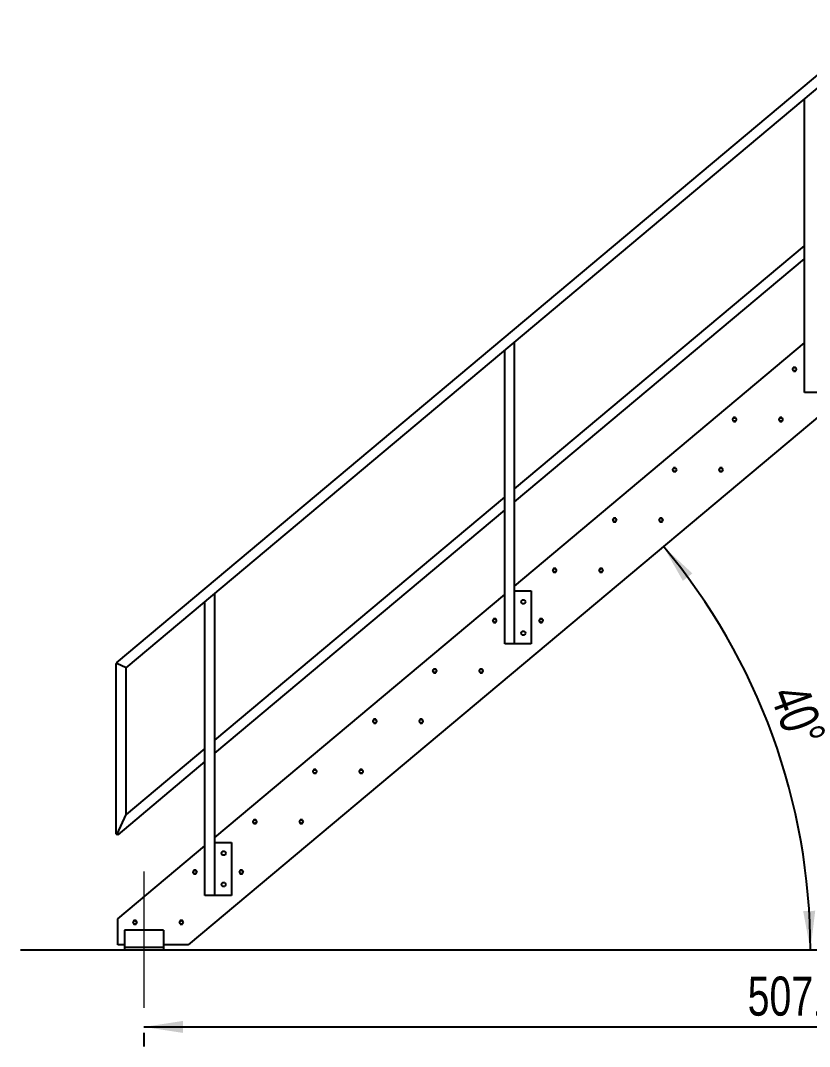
# Model space of a CAD drawing. Header units: millimetres. Extents: x 1293 to 41893, y 1011 to 26911.
# Drawn here: x 20824 to 22840, y 4462 to 7085 of the extents above; entities that cross this region are included whole.
import ezdxf

# ---------------------------------------------------------------- set-up
doc = ezdxf.new("R2010")
doc.units = ezdxf.units.MM
doc.header["$LTSCALE"] = 50
doc.linetypes.add('CENTERX2', pattern=[20.32, 12.7, -2.54, 2.54, -2.54])
doc.layers.add('CAPA_1', color=7, linetype='Continuous')
doc.styles.add('SLDTEXTSTYLE0', font='TXT', dxfattribs={"width": 0.75})
doc.dimstyles.new('SLDDIMSTYLE0', dxfattribs={"dimtxt": 100, "dimasz": 100, "dimexe": 0, "dimexo": 0.0625, "dimgap": 25, "dimtad": 2, "dimdec": 0, "dimlfac": 1.5, "dimrnd": 1e-09, "dimzin": 12, "dimdsep": 46, "dimtxsty": 'SLDTEXTSTYLE0', "dimsah": 1, "dimcen": 0.09, "dimadec": 0, "dimazin": 3, "dimtfac": 1, "dimtdec": 0, "dimtofl": 0, "dimtmove": 0, "dimatfit": 3, "dimfxl": 1, "dimfrac": 2, "dimtolj": 1, "dimtzin": 12, "dimarcsym": 0})
doc.dimstyles.new('SLDDIMSTYLE1', dxfattribs={"dimtxt": 100, "dimasz": 100, "dimexe": 0, "dimexo": 0.0625, "dimgap": 25, "dimtad": 2, "dimdec": 4, "dimlfac": 75, "dimzin": 12, "dimdsep": 46, "dimtxsty": 'SLDTEXTSTYLE0', "dimsah": 1, "dimcen": 0.09, "dimadec": 0, "dimazin": 3, "dimtfac": 1, "dimtdec": 0, "dimtofl": 0, "dimtmove": 0, "dimatfit": 3, "dimfxl": 1, "dimfrac": 2, "dimtolj": 1, "dimtzin": 12, "dimarcsym": 0})

# ---------------------------------------------------------------- blocks, each defined once
blk = doc.blocks.new('_D_25')
at = {"layer": 'CAPA_1', "transparency": 16777216}
blk.add_arc((21236.5, 4708.5), 1605.7, 0, 40, dxfattribs=at)
for points in [[(22466.5, 5740.6), (22516.3, 5652.5), (22540.5, 5671.6)], [(22842.2, 4708.5), (22854.5, 4808.9), (22823.7, 4808)]]:
    blk.add_solid(points, dxfattribs=at)
at = {"layer": 'CAPA_1', "transparency": 16777216, "insert": (22832.1, 5396.3), "char_height": 100, "attachment_point": 1, "rotation": 290, "style": 'SLDTEXTSTYLE0'}
blk.add_mtext('40°', dxfattribs=at)
blk = doc.blocks.new('_D_30')
at = {"layer": 'CAPA_1', "transparency": 16777216}
for p, q in [((24520.2, 4720.3), (24520.2, 4461.9)), ((21139.2, 4511.9), (24520.2, 4511.9)), ((21139.2, 4497.1), (21139.2, 4461.9))]:
    blk.add_line(p, q, dxfattribs=at)
for points in [[(21139.2, 4511.9), (21239.2, 4496.6), (21239.2, 4527.3)], [(24520.2, 4511.9), (24420.2, 4527.3), (24420.2, 4496.6)]]:
    blk.add_solid(points, dxfattribs=at)
at = {"layer": 'CAPA_1', "transparency": 16777216, "insert": (22681.9, 4640.8), "char_height": 100, "attachment_point": 1, "style": 'SLDTEXTSTYLE0'}
blk.add_mtext('5071', dxfattribs=at)

msp = doc.modelspace()

# ---------------------------------------------------------------- linework, layer by layer
at = {"color": 7, "linetype": 'Continuous', "lineweight": 25}
for p, q in [((21068.9764103, 5442.8629974), (23026.3202987, 7085.2695323)), ((21093.7289216, 5430.4754753), (23036.089148, 7060.3092249)), ((22827.0844745, 6133.9020517), (22827.0844745, 6884.9334804)), ((22086.4400314, 5887.6757564), (22827.0844745, 6509.1502354)), ((22086.4400314, 5854.5184112), (22827.0844745, 6475.9928903)), ((22086.4400314, 5491.114442), (22086.4400314, 6263.4590014)), ((22086.4400314, 5639.2628348), (22827.0844745, 6260.7373139)), ((23049.5333959, 6229.8262403), (21252.3587895, 4721.8176909)), ((22061.0400314, 5491.114442), (22061.0400314, 6242.1458708)), ((22894.8178078, 6133.9020517), (22827.0844745, 6133.9020517)), ((21320.3955882, 5244.8881467), (22061.0400314, 5866.3626257)), ((21320.3955882, 5211.7308015), (22061.0400314, 5833.2052806)), ((21320.3955882, 4848.3268323), (21320.3955882, 5620.6713917)), ((21320.3955882, 4996.4752251), (22061.0400314, 5617.9497042)), ((22086.4400314, 5626.5811086), (22128.7733647, 5626.5811086)), ((22128.7733647, 5626.5811086), (22128.7733647, 5491.114442)), ((21294.9955882, 4848.3268323), (21294.9955882, 5599.3582611)), ((22128.7733647, 5491.114442), (22061.0400314, 5491.114442)), ((21068.3289216, 5005.055396), (21068.3289216, 5441.4744533)), ((21070.1415371, 5441.4744533), (21068.3289216, 5441.4744533)), ((21068.9764103, 5442.8629974), (21070.1415371, 5441.4744533)), ((21093.7289216, 5430.4754753), (21070.1415371, 5441.4744533)), ((21093.7289216, 5054.6922303), (21093.7289216, 5430.4754753)), ((21294.9955882, 5223.575016), (21093.7289216, 5054.6922303)), ((21294.9955882, 5190.4176709), (21072.0317058, 5003.3287594)), ((21070.5828856, 5005.055396), (21093.7289216, 5054.6922303)), ((21068.3289216, 5005.055396), (21070.5828856, 5005.055396)), ((21070.5828856, 5005.055396), (21072.0317058, 5003.3287594)), ((21072.5217246, 4788.4843575), (21294.9955882, 4975.1620945)), ((21320.3955882, 4983.793499), (21362.7289216, 4983.793499)), ((21362.7289216, 4983.793499), (21362.7289216, 4848.3268323)), ((21362.7289216, 4848.3268323), (21294.9955882, 4848.3268323)), ((21072.5217246, 4721.8176909), (21072.5217246, 4788.4843575)), ((21089.1883912, 4759.2843575), (21089.1883912, 4708.4843575)), ((21189.1883912, 4759.2843575), (21089.1883912, 4759.2843575)), ((21189.1883912, 4759.2843575), (21189.1883912, 4708.4843575)), ((21089.1883912, 4721.8176909), (21072.5217246, 4721.8176909)), ((21189.1883912, 4714.8343575), (21089.1883912, 4714.8343575)), ((21189.1883912, 4708.4843575), (21089.1883912, 4708.4843575)), ((21252.3587895, 4721.8176909), (21189.1883912, 4721.8176909))]:
    msp.add_line(p, q, dxfattribs=at)
for centre, radius in [((22801.4844745, 6193.635385), 4.517128), ((22648.2755859, 6065.0778631), 4.517128), ((22766.8089192, 6065.0778631), 4.517128), ((22495.0666972, 5936.5203411), 4.517128), ((22613.6000306, 5936.5203411), 4.517128), ((22341.8578086, 5807.9628192), 4.517128), ((22460.3911419, 5807.9628192), 4.517128), ((22188.64892, 5679.4052973), 4.517128), ((22307.1822533, 5679.4052973), 4.517128), ((22108.7733647, 5598.8477753), 5.2916667), ((22035.4400314, 5550.8477753), 4.517128), ((22153.9733647, 5550.8477753), 4.517128), ((22108.7733647, 5518.8477753), 5.2916667), ((21882.2311427, 5422.2902534), 4.517128), ((22000.7644761, 5422.2902534), 4.517128), ((21729.0222541, 5293.7327314), 4.517128), ((21847.5555874, 5293.7327314), 4.517128), ((21575.8133655, 5165.1752095), 4.517128), ((21694.3466988, 5165.1752095), 4.517128), ((21422.6044769, 5036.6176876), 4.517128), ((21541.1378102, 5036.6176876), 4.517128), ((21342.7289216, 4956.0601656), 5.2916667), ((21269.3955882, 4908.0601656), 4.517128), ((21387.9289216, 4908.0601656), 4.517128), ((21342.7289216, 4876.0601656), 5.2916667), ((21116.1866996, 4779.5026437), 4.517128), ((21234.7200329, 4779.5026437), 4.517128)]:
    msp.add_circle(centre, radius, dxfattribs=at)
for points, knots in [([(22798.7348438, 6198.397885), (22798.496338, 6197.9847807), (22798.0141544, 6197.1496143), (22797.0783498, 6195.5287532), (22796.408493, 6194.3685272), (22795.9852132, 6193.635385)], [0, 0, 0, 0, 0.2648633469, 0.5354700776, 1, 1, 1, 1]), ([(22795.9852132, 6193.635385), (22796.223719, 6193.2222807), (22796.7059026, 6192.3871143), (22797.6417072, 6190.7662532), (22798.311564, 6189.6060272), (22798.7348438, 6188.872885)], [0, 0, 0, 0, 0.2648633469, 0.5354700776, 1, 1, 1, 1]), ([(22804.2341051, 6198.397885), (22803.9980787, 6198.397885), (22803.3144237, 6198.397885), (22802.1415346, 6198.397885), (22800.5154635, 6198.397885), (22799.3935211, 6198.397885), (22798.7348438, 6198.397885)], [0, 0, 0, 0, 0.1315464599, 0.3810267709, 0.6366091688, 1, 1, 1, 1]), ([(22806.9837358, 6193.635385), (22806.7452299, 6194.0484893), (22806.2630464, 6194.8836557), (22805.3272418, 6196.5045168), (22804.657385, 6197.6647428), (22804.2341051, 6198.397885)], [0, 0, 0, 0, 0.2648633469, 0.5354700776, 1, 1, 1, 1]), ([(22804.2341051, 6188.872885), (22804.472611, 6189.2859893), (22804.9547946, 6190.1211557), (22805.8905991, 6191.7420168), (22806.5604559, 6192.9022428), (22806.9837358, 6193.635385)], [0, 0, 0, 0, 0.2648633469, 0.5354700776, 1, 1, 1, 1]), ([(22798.7348438, 6188.872885), (22799.393523, 6188.872885), (22800.5038534, 6188.872885), (22802.1293763, 6188.872885), (22803.3029339, 6188.872885), (22803.9980825, 6188.872885), (22804.2341051, 6188.872885)], [0, 0, 0, 0, 0.36338935629, 0.61256267501, 0.86845407398, 1, 1, 1, 1]), ([(22645.5259552, 6069.8403631), (22645.2874493, 6069.4272588), (22644.8052658, 6068.5920924), (22643.8694612, 6066.9712313), (22643.1996044, 6065.8110053), (22642.7763245, 6065.0778631)], [0, 0, 0, 0, 0.2648633469, 0.5354700776, 1, 1, 1, 1]), ([(22642.7763245, 6065.0778631), (22643.0148304, 6064.6647588), (22643.497014, 6063.8295924), (22644.4328185, 6062.2087313), (22645.1026753, 6061.0485053), (22645.5259552, 6060.3153631)], [0, 0, 0, 0, 0.2648633469, 0.5354700776, 1, 1, 1, 1]), ([(22651.0252165, 6069.8403631), (22650.7891901, 6069.8403631), (22650.1055351, 6069.8403631), (22648.932646, 6069.8403631), (22647.3065749, 6069.8403631), (22646.1846324, 6069.8403631), (22645.5259552, 6069.8403631)], [0, 0, 0, 0, 0.1315464599, 0.3810267709, 0.6366091688, 1, 1, 1, 1]), ([(22645.5259552, 6060.3153631), (22646.1846343, 6060.3153631), (22647.2949647, 6060.3153631), (22648.9204876, 6060.3153631), (22650.0940453, 6060.3153631), (22650.7891939, 6060.3153631), (22651.0252165, 6060.3153631)], [0, 0, 0, 0, 0.3633893563, 0.612562675, 0.868454074, 1, 1, 1, 1]), ([(22653.7748472, 6065.0778631), (22653.5363413, 6065.4909673), (22653.0541577, 6066.3261338), (22652.1183532, 6067.9469948), (22651.4484964, 6069.1072209), (22651.0252165, 6069.8403631)], [0, 0, 0, 0, 0.2648633469, 0.5354700776, 1, 1, 1, 1]), ([(22651.0252165, 6060.3153631), (22651.2637224, 6060.7284673), (22651.7459059, 6061.5636338), (22652.6817105, 6063.1844948), (22653.3515673, 6064.3447209), (22653.7748472, 6065.0778631)], [0, 0, 0, 0, 0.2648633469, 0.5354700776, 1, 1, 1, 1]), ([(22764.0592885, 6069.8403631), (22763.8207827, 6069.4272588), (22763.3385991, 6068.5920924), (22762.4027945, 6066.9712313), (22761.7329377, 6065.8110053), (22761.3096579, 6065.0778631)], [0, 0, 0, 0, 0.2648633469, 0.5354700776, 1, 1, 1, 1]), ([(22761.3096579, 6065.0778631), (22761.5481637, 6064.6647588), (22762.0303473, 6063.8295924), (22762.9661519, 6062.2087313), (22763.6360087, 6061.0485053), (22764.0592885, 6060.3153631)], [0, 0, 0, 0, 0.2648633469, 0.5354700776, 1, 1, 1, 1]), ([(22769.5585498, 6069.8403631), (22769.3225234, 6069.8403631), (22768.6388684, 6069.8403631), (22767.4659793, 6069.8403631), (22765.8399082, 6069.8403631), (22764.7179658, 6069.8403631), (22764.0592885, 6069.8403631)], [0, 0, 0, 0, 0.1315464599, 0.3810267709, 0.6366091688, 1, 1, 1, 1]), ([(22764.0592885, 6060.3153631), (22764.7179677, 6060.3153631), (22765.8282981, 6060.3153631), (22767.453821, 6060.3153631), (22768.6273786, 6060.3153631), (22769.3225272, 6060.3153631), (22769.5585498, 6060.3153631)], [0, 0, 0, 0, 0.36338935629, 0.61256267501, 0.86845407398, 1, 1, 1, 1]), ([(22772.3081805, 6065.0778631), (22772.0696746, 6065.4909673), (22771.5874911, 6066.3261338), (22770.6516865, 6067.9469948), (22769.9818297, 6069.1072209), (22769.5585498, 6069.8403631)], [0, 0, 0, 0, 0.2648633469, 0.5354700776, 1, 1, 1, 1]), ([(22769.5585498, 6060.3153631), (22769.7970557, 6060.7284673), (22770.2792393, 6061.5636338), (22771.2150438, 6063.1844948), (22771.8849007, 6064.3447209), (22772.3081805, 6065.0778631)], [0, 0, 0, 0, 0.2648633469, 0.5354700776, 1, 1, 1, 1]), ([(22492.3170666, 5941.2828411), (22492.0785607, 5940.8697369), (22491.5963771, 5940.0345704), (22490.6605726, 5938.4137094), (22489.9907158, 5937.2534833), (22489.5674359, 5936.5203411)], [0, 0, 0, 0, 0.2648633469, 0.5354700776, 1, 1, 1, 1]), ([(22489.5674359, 5936.5203411), (22489.8059418, 5936.1072369), (22490.2881253, 5935.2720704), (22491.2239299, 5933.6512094), (22491.8937867, 5932.4909833), (22492.3170666, 5931.7578411)], [0, 0, 0, 0, 0.2648633469, 0.5354700776, 1, 1, 1, 1]), ([(22497.8163279, 5941.2828411), (22497.5803015, 5941.2828411), (22496.8966465, 5941.2828411), (22495.7237574, 5941.2828411), (22494.0976862, 5941.2828411), (22492.9757438, 5941.2828411), (22492.3170666, 5941.2828411)], [0, 0, 0, 0, 0.1315464599, 0.3810267709, 0.6366091688, 1, 1, 1, 1]), ([(22492.3170666, 5931.7578411), (22492.9757457, 5931.7578411), (22494.0860761, 5931.7578411), (22495.711599, 5931.7578411), (22496.8851567, 5931.7578411), (22497.5803053, 5931.7578411), (22497.8163279, 5931.7578411)], [0, 0, 0, 0, 0.36338935629, 0.61256267501, 0.86845407398, 1, 1, 1, 1]), ([(22500.5659585, 5936.5203411), (22500.3274527, 5936.9334454), (22499.8452691, 5937.7686118), (22498.9094645, 5939.3894729), (22498.2396077, 5940.5496989), (22497.8163279, 5941.2828411)], [0, 0, 0, 0, 0.2648633469, 0.5354700776, 1, 1, 1, 1]), ([(22497.8163279, 5931.7578411), (22498.0548337, 5932.1709454), (22498.5370173, 5933.0061118), (22499.4728219, 5934.6269729), (22500.1426787, 5935.7871989), (22500.5659585, 5936.5203411)], [0, 0, 0, 0, 0.2648633469, 0.5354700776, 1, 1, 1, 1]), ([(22610.8503999, 5941.2828411), (22610.611894, 5940.8697369), (22610.1297105, 5940.0345704), (22609.1939059, 5938.4137094), (22608.5240491, 5937.2534833), (22608.1007692, 5936.5203411)], [0, 0, 0, 0, 0.2648633469, 0.5354700776, 1, 1, 1, 1]), ([(22608.1007692, 5936.5203411), (22608.3392751, 5936.1072369), (22608.8214587, 5935.2720704), (22609.7572632, 5933.6512094), (22610.4271201, 5932.4909833), (22610.8503999, 5931.7578411)], [0, 0, 0, 0, 0.2648633469, 0.5354700776, 1, 1, 1, 1]), ([(22616.3496612, 5941.2828411), (22616.1136348, 5941.2828411), (22615.4299798, 5941.2828411), (22614.2570907, 5941.2828411), (22612.6310196, 5941.2828411), (22611.5090772, 5941.2828411), (22610.8503999, 5941.2828411)], [0, 0, 0, 0, 0.1315464599, 0.3810267709, 0.6366091688, 1, 1, 1, 1]), ([(22610.8503999, 5931.7578411), (22611.509079, 5931.7578411), (22612.6194094, 5931.7578411), (22614.2449324, 5931.7578411), (22615.41849, 5931.7578411), (22616.1136386, 5931.7578411), (22616.3496612, 5931.7578411)], [0, 0, 0, 0, 0.36338935629, 0.61256267501, 0.86845407398, 1, 1, 1, 1]), ([(22619.0992919, 5936.5203411), (22618.860786, 5936.9334454), (22618.3786024, 5937.7686118), (22617.4427979, 5939.3894729), (22616.7729411, 5940.5496989), (22616.3496612, 5941.2828411)], [0, 0, 0, 0, 0.2648633469, 0.5354700776, 1, 1, 1, 1]), ([(22616.3496612, 5931.7578411), (22616.5881671, 5932.1709454), (22617.0703506, 5933.0061118), (22618.0061552, 5934.6269729), (22618.676012, 5935.7871989), (22619.0992919, 5936.5203411)], [0, 0, 0, 0, 0.2648633469, 0.5354700776, 1, 1, 1, 1]), ([(22339.1081779, 5812.7253192), (22338.8696721, 5812.3122149), (22338.3874885, 5811.4770485), (22337.4516839, 5809.8561874), (22336.7818271, 5808.6959614), (22336.3585473, 5807.9628192)], [0, 0, 0, 0, 0.2648633469, 0.5354700776, 1, 1, 1, 1]), ([(22336.3585473, 5807.9628192), (22336.5970532, 5807.5497149), (22337.0792367, 5806.7145485), (22338.0150413, 5805.0936874), (22338.6848981, 5803.9334614), (22339.1081779, 5803.2003192)], [0, 0, 0, 0, 0.2648633469, 0.5354700776, 1, 1, 1, 1]), ([(22344.6074393, 5812.7253192), (22344.3714128, 5812.7253192), (22343.6877579, 5812.7253192), (22342.5148687, 5812.7253192), (22340.8887976, 5812.7253192), (22339.7668552, 5812.7253192), (22339.1081779, 5812.7253192)], [0, 0, 0, 0, 0.1315464599, 0.3810267709, 0.6366091688, 1, 1, 1, 1]), ([(22339.1081779, 5803.2003192), (22339.7668571, 5803.2003192), (22340.8771875, 5803.2003192), (22342.5027104, 5803.2003192), (22343.676268, 5803.2003192), (22344.3714167, 5803.2003192), (22344.6074393, 5803.2003192)], [0, 0, 0, 0, 0.3633893563, 0.612562675, 0.868454074, 1, 1, 1, 1]), ([(22347.3570699, 5807.9628192), (22347.1185641, 5808.3759235), (22346.6363805, 5809.2110899), (22345.7005759, 5810.831951), (22345.0307191, 5811.992177), (22344.6074393, 5812.7253192)], [0, 0, 0, 0, 0.2648633469, 0.5354700776, 1, 1, 1, 1]), ([(22344.6074393, 5803.2003192), (22344.8459451, 5803.6134235), (22345.3281287, 5804.4485899), (22346.2639333, 5806.069451), (22346.9337901, 5807.229677), (22347.3570699, 5807.9628192)], [0, 0, 0, 0, 0.2648633469, 0.5354700776, 1, 1, 1, 1]), ([(22457.6415113, 5812.7253192), (22457.4030054, 5812.3122149), (22456.9208219, 5811.4770485), (22455.9850173, 5809.8561874), (22455.3151605, 5808.6959614), (22454.8918806, 5807.9628192)], [0, 0, 0, 0, 0.2648633469, 0.5354700776, 1, 1, 1, 1]), ([(22454.8918806, 5807.9628192), (22455.1303865, 5807.5497149), (22455.6125701, 5806.7145485), (22456.5483746, 5805.0936874), (22457.2182314, 5803.9334614), (22457.6415113, 5803.2003192)], [0, 0, 0, 0, 0.2648633469, 0.5354700776, 1, 1, 1, 1]), ([(22463.1407726, 5812.7253192), (22462.9047462, 5812.7253192), (22462.2210912, 5812.7253192), (22461.0482021, 5812.7253192), (22459.4221309, 5812.7253192), (22458.3001885, 5812.7253192), (22457.6415113, 5812.7253192)], [0, 0, 0, 0, 0.1315464599, 0.3810267709, 0.6366091688, 1, 1, 1, 1]), ([(22457.6415113, 5803.2003192), (22458.3001904, 5803.2003192), (22459.4105208, 5803.2003192), (22461.0360437, 5803.2003192), (22462.2096014, 5803.2003192), (22462.90475, 5803.2003192), (22463.1407726, 5803.2003192)], [0, 0, 0, 0, 0.3633893563, 0.612562675, 0.868454074, 1, 1, 1, 1]), ([(22465.8904033, 5807.9628192), (22465.6518974, 5808.3759235), (22465.1697138, 5809.2110899), (22464.2339093, 5810.831951), (22463.5640524, 5811.992177), (22463.1407726, 5812.7253192)], [0, 0, 0, 0, 0.2648633469, 0.5354700776, 1, 1, 1, 1]), ([(22463.1407726, 5803.2003192), (22463.3792785, 5803.6134235), (22463.861462, 5804.4485899), (22464.7972666, 5806.069451), (22465.4671234, 5807.229677), (22465.8904033, 5807.9628192)], [0, 0, 0, 0, 0.2648633469, 0.5354700776, 1, 1, 1, 1]), ([(22185.8992893, 5684.1677973), (22185.6607835, 5683.754693), (22185.1785999, 5682.9195265), (22184.2427953, 5681.2986655), (22183.5729385, 5680.1384395), (22183.1496587, 5679.4052973)], [0, 0, 0, 0, 0.2648633469, 0.5354700776, 1, 1, 1, 1]), ([(22183.1496587, 5679.4052973), (22183.3881645, 5678.992193), (22183.8703481, 5678.1570265), (22184.8061527, 5676.5361655), (22185.4760095, 5675.3759395), (22185.8992893, 5674.6427973)], [0, 0, 0, 0, 0.2648633469, 0.5354700776, 1, 1, 1, 1]), ([(22191.3985506, 5684.1677973), (22191.1625242, 5684.1677973), (22190.4788692, 5684.1677973), (22189.3059801, 5684.1677973), (22187.679909, 5684.1677973), (22186.5579666, 5684.1677973), (22185.8992893, 5684.1677973)], [0, 0, 0, 0, 0.1315464599, 0.3810267709, 0.6366091688, 1, 1, 1, 1]), ([(22185.8992893, 5674.6427973), (22186.5579685, 5674.6427973), (22187.6682989, 5674.6427973), (22189.2938218, 5674.6427973), (22190.4673794, 5674.6427973), (22191.162528, 5674.6427973), (22191.3985506, 5674.6427973)], [0, 0, 0, 0, 0.3633893563, 0.612562675, 0.868454074, 1, 1, 1, 1]), ([(22194.1481813, 5679.4052973), (22193.9096754, 5679.8184015), (22193.4274919, 5680.653568), (22192.4916873, 5682.274429), (22191.8218305, 5683.434655), (22191.3985506, 5684.1677973)], [0, 0, 0, 0, 0.2648633469, 0.5354700776, 1, 1, 1, 1]), ([(22191.3985506, 5674.6427973), (22191.6370565, 5675.0559015), (22192.1192401, 5675.891068), (22193.0550446, 5677.511929), (22193.7249014, 5678.672155), (22194.1481813, 5679.4052973)], [0, 0, 0, 0, 0.2648633469, 0.5354700776, 1, 1, 1, 1]), ([(22304.4326227, 5684.1677973), (22304.1941168, 5683.754693), (22303.7119332, 5682.9195265), (22302.7761287, 5681.2986655), (22302.1062718, 5680.1384395), (22301.682992, 5679.4052973)], [0, 0, 0, 0, 0.2648633469, 0.5354700776, 1, 1, 1, 1]), ([(22301.682992, 5679.4052973), (22301.9214979, 5678.992193), (22302.4036814, 5678.1570265), (22303.339486, 5676.5361655), (22304.0093428, 5675.3759395), (22304.4326227, 5674.6427973)], [0, 0, 0, 0, 0.2648633469, 0.5354700776, 1, 1, 1, 1]), ([(22309.931884, 5684.1677973), (22309.6958575, 5684.1677973), (22309.0122026, 5684.1677973), (22307.8393135, 5684.1677973), (22306.2132423, 5684.1677973), (22305.0912999, 5684.1677973), (22304.4326227, 5684.1677973)], [0, 0, 0, 0, 0.1315464599, 0.3810267709, 0.6366091688, 1, 1, 1, 1]), ([(22304.4326227, 5674.6427973), (22305.0913018, 5674.6427973), (22306.2016322, 5674.6427973), (22307.8271551, 5674.6427973), (22309.0007128, 5674.6427973), (22309.6958614, 5674.6427973), (22309.931884, 5674.6427973)], [0, 0, 0, 0, 0.36338935629, 0.61256267501, 0.86845407398, 1, 1, 1, 1]), ([(22312.6815146, 5679.4052973), (22312.4430088, 5679.8184015), (22311.9608252, 5680.653568), (22311.0250206, 5682.274429), (22310.3551638, 5683.434655), (22309.931884, 5684.1677973)], [0, 0, 0, 0, 0.2648633469, 0.5354700776, 1, 1, 1, 1]), ([(22309.931884, 5674.6427973), (22310.1703898, 5675.0559015), (22310.6525734, 5675.891068), (22311.588378, 5677.511929), (22312.2582348, 5678.672155), (22312.6815146, 5679.4052973)], [0, 0, 0, 0, 0.2648633469, 0.5354700776, 1, 1, 1, 1]), ([(22032.6904007, 5555.6102753), (22032.4518948, 5555.197171), (22031.9697113, 5554.3620046), (22031.0339067, 5552.7411435), (22030.3640499, 5551.5809175), (22029.94077, 5550.8477753)], [0, 0, 0, 0, 0.2648633469, 0.5354700776, 1, 1, 1, 1]), ([(22029.94077, 5550.8477753), (22030.1792759, 5550.434671), (22030.6614595, 5549.5995046), (22031.597264, 5547.9786435), (22032.2671209, 5546.8184175), (22032.6904007, 5546.0852753)], [0, 0, 0, 0, 0.2648633469, 0.5354700776, 1, 1, 1, 1]), ([(22038.189662, 5555.6102753), (22037.9536356, 5555.6102753), (22037.2699806, 5555.6102753), (22036.0970915, 5555.6102753), (22034.4710204, 5555.6102753), (22033.3490779, 5555.6102753), (22032.6904007, 5555.6102753)], [0, 0, 0, 0, 0.1315464599, 0.3810267709, 0.6366091688, 1, 1, 1, 1]), ([(22032.6904007, 5546.0852753), (22033.3490798, 5546.0852753), (22034.4594102, 5546.0852753), (22036.0849331, 5546.0852753), (22037.2584908, 5546.0852753), (22037.9536394, 5546.0852753), (22038.189662, 5546.0852753)], [0, 0, 0, 0, 0.36338935629, 0.61256267501, 0.86845407398, 1, 1, 1, 1]), ([(22040.9392927, 5550.8477753), (22040.7007868, 5551.2608796), (22040.2186032, 5552.096046), (22039.2827987, 5553.7169071), (22038.6129419, 5554.8771331), (22038.189662, 5555.6102753)], [0, 0, 0, 0, 0.2648633469, 0.5354700776, 1, 1, 1, 1]), ([(22038.189662, 5546.0852753), (22038.4281679, 5546.4983796), (22038.9103514, 5547.333546), (22039.846156, 5548.9544071), (22040.5160128, 5550.1146331), (22040.9392927, 5550.8477753)], [0, 0, 0, 0, 0.2648633469, 0.5354700776, 1, 1, 1, 1]), ([(22151.223734, 5555.6102753), (22150.9852282, 5555.197171), (22150.5030446, 5554.3620046), (22149.56724, 5552.7411435), (22148.8973832, 5551.5809175), (22148.4741034, 5550.8477753)], [0, 0, 0, 0, 0.2648633469, 0.5354700776, 1, 1, 1, 1]), ([(22148.4741034, 5550.8477753), (22148.7126092, 5550.434671), (22149.1947928, 5549.5995046), (22150.1305974, 5547.9786435), (22150.8004542, 5546.8184175), (22151.223734, 5546.0852753)], [0, 0, 0, 0, 0.2648633469, 0.5354700776, 1, 1, 1, 1]), ([(22156.7229953, 5555.6102753), (22156.4869689, 5555.6102753), (22155.803314, 5555.6102753), (22154.6304248, 5555.6102753), (22153.0043537, 5555.6102753), (22151.8824113, 5555.6102753), (22151.223734, 5555.6102753)], [0, 0, 0, 0, 0.1315464599, 0.3810267709, 0.6366091688, 1, 1, 1, 1]), ([(22151.223734, 5546.0852753), (22151.8824132, 5546.0852753), (22152.9927436, 5546.0852753), (22154.6182665, 5546.0852753), (22155.7918241, 5546.0852753), (22156.4869727, 5546.0852753), (22156.7229953, 5546.0852753)], [0, 0, 0, 0, 0.3633893563, 0.612562675, 0.868454074, 1, 1, 1, 1]), ([(22159.472626, 5550.8477753), (22159.2341201, 5551.2608796), (22158.7519366, 5552.096046), (22157.816132, 5553.7169071), (22157.1462752, 5554.8771331), (22156.7229953, 5555.6102753)], [0, 0, 0, 0, 0.2648633469, 0.5354700776, 1, 1, 1, 1]), ([(22156.7229953, 5546.0852753), (22156.9615012, 5546.4983796), (22157.4436848, 5547.333546), (22158.3794893, 5548.9544071), (22159.0493462, 5550.1146331), (22159.472626, 5550.8477753)], [0, 0, 0, 0, 0.2648633469, 0.5354700776, 1, 1, 1, 1]), ([(21879.4815121, 5427.0527534), (21879.2430062, 5426.6396491), (21878.7608226, 5425.8044827), (21877.8250181, 5424.1836216), (21877.1551613, 5423.0233956), (21876.7318814, 5422.2902534)], [0, 0, 0, 0, 0.2648633469, 0.5354700776, 1, 1, 1, 1]), ([(21876.7318814, 5422.2902534), (21876.9703873, 5421.8771491), (21877.4525708, 5421.0419827), (21878.3883754, 5419.4211216), (21879.0582322, 5418.2608956), (21879.4815121, 5417.5277534)], [0, 0, 0, 0, 0.2648633469, 0.5354700776, 1, 1, 1, 1]), ([(21884.9807734, 5427.0527534), (21884.744747, 5427.0527534), (21884.061092, 5427.0527534), (21882.8882029, 5427.0527534), (21881.2621317, 5427.0527534), (21880.1401893, 5427.0527534), (21879.4815121, 5427.0527534)], [0, 0, 0, 0, 0.1315464599, 0.3810267709, 0.6366091688, 1, 1, 1, 1]), ([(21879.4815121, 5417.5277534), (21880.1401912, 5417.5277534), (21881.2505216, 5417.5277534), (21882.8760445, 5417.5277534), (21884.0496022, 5417.5277534), (21884.7447508, 5417.5277534), (21884.9807734, 5417.5277534)], [0, 0, 0, 0, 0.3633893563, 0.612562675, 0.868454074, 1, 1, 1, 1]), ([(21887.730404, 5422.2902534), (21887.4918982, 5422.7033577), (21887.0097146, 5423.5385241), (21886.07391, 5425.1593851), (21885.4040532, 5426.3196112), (21884.9807734, 5427.0527534)], [0, 0, 0, 0, 0.2648633469, 0.5354700776, 1, 1, 1, 1]), ([(21884.9807734, 5417.5277534), (21885.2192793, 5417.9408577), (21885.7014628, 5418.7760241), (21886.6372674, 5420.3968851), (21887.3071242, 5421.5571112), (21887.730404, 5422.2902534)], [0, 0, 0, 0, 0.2648633469, 0.5354700776, 1, 1, 1, 1]), ([(21998.0148454, 5427.0527534), (21997.7763395, 5426.6396491), (21997.294156, 5425.8044827), (21996.3583514, 5424.1836216), (21995.6884946, 5423.0233956), (21995.2652148, 5422.2902534)], [0, 0, 0, 0, 0.2648633469, 0.5354700776, 1, 1, 1, 1]), ([(21995.2652148, 5422.2902534), (21995.5037206, 5421.8771491), (21995.9859042, 5421.0419827), (21996.9217088, 5419.4211216), (21997.5915656, 5418.2608956), (21998.0148454, 5417.5277534)], [0, 0, 0, 0, 0.2648633469, 0.5354700776, 1, 1, 1, 1]), ([(22003.5141067, 5427.0527534), (22003.2780803, 5427.0527534), (22002.5944253, 5427.0527534), (22001.4215362, 5427.0527534), (21999.7954651, 5427.0527534), (21998.6735227, 5427.0527534), (21998.0148454, 5427.0527534)], [0, 0, 0, 0, 0.1315464599, 0.3810267709, 0.6366091688, 1, 1, 1, 1]), ([(21998.0148454, 5417.5277534), (21998.6735245, 5417.5277534), (21999.783855, 5417.5277534), (22001.4093779, 5417.5277534), (22002.5829355, 5417.5277534), (22003.2780841, 5417.5277534), (22003.5141067, 5417.5277534)], [0, 0, 0, 0, 0.3633893563, 0.612562675, 0.868454074, 1, 1, 1, 1]), ([(22006.2637374, 5422.2902534), (22006.0252315, 5422.7033577), (22005.543048, 5423.5385241), (22004.6072434, 5425.1593851), (22003.9373866, 5426.3196112), (22003.5141067, 5427.0527534)], [0, 0, 0, 0, 0.2648633469, 0.5354700776, 1, 1, 1, 1]), ([(22003.5141067, 5417.5277534), (22003.7526126, 5417.9408577), (22004.2347962, 5418.7760241), (22005.1706007, 5420.3968851), (22005.8404575, 5421.5571112), (22006.2637374, 5422.2902534)], [0, 0, 0, 0, 0.2648633469, 0.5354700776, 1, 1, 1, 1]), ([(21726.2726235, 5298.4952314), (21726.0341176, 5298.0821272), (21725.551934, 5297.2469607), (21724.6161295, 5295.6260997), (21723.9462726, 5294.4658736), (21723.5229928, 5293.7327314)], [0, 0, 0, 0, 0.2648633469, 0.5354700776, 1, 1, 1, 1]), ([(21723.5229928, 5293.7327314), (21723.7614987, 5293.3196272), (21724.2436822, 5292.4844607), (21725.1794868, 5290.8635997), (21725.8493436, 5289.7033736), (21726.2726235, 5288.9702314)], [0, 0, 0, 0, 0.2648633469, 0.5354700776, 1, 1, 1, 1]), ([(21731.7718848, 5298.4952314), (21731.5358583, 5298.4952314), (21730.8522034, 5298.4952314), (21729.6793143, 5298.4952314), (21728.0532431, 5298.4952314), (21726.9313007, 5298.4952314), (21726.2726235, 5298.4952314)], [0, 0, 0, 0, 0.1315464599, 0.3810267709, 0.6366091688, 1, 1, 1, 1]), ([(21726.2726235, 5288.9702314), (21726.9313026, 5288.9702314), (21728.041633, 5288.9702314), (21729.6671559, 5288.9702314), (21730.8407136, 5288.9702314), (21731.5358622, 5288.9702314), (21731.7718848, 5288.9702314)], [0, 0, 0, 0, 0.36338935629, 0.61256267501, 0.86845407398, 1, 1, 1, 1]), ([(21734.5215154, 5293.7327314), (21734.2830096, 5294.1458357), (21733.800826, 5294.9810021), (21732.8650214, 5296.6018632), (21732.1951646, 5297.7620892), (21731.7718848, 5298.4952314)], [0, 0, 0, 0, 0.2648633469, 0.5354700776, 1, 1, 1, 1]), ([(21731.7718848, 5288.9702314), (21732.0103906, 5289.3833357), (21732.4925742, 5290.2185021), (21733.4283788, 5291.8393632), (21734.0982356, 5292.9995892), (21734.5215154, 5293.7327314)], [0, 0, 0, 0, 0.2648633469, 0.5354700776, 1, 1, 1, 1]), ([(21844.8059568, 5298.4952314), (21844.5674509, 5298.0821272), (21844.0852674, 5297.2469607), (21843.1494628, 5295.6260997), (21842.479606, 5294.4658736), (21842.0563261, 5293.7327314)], [0, 0, 0, 0, 0.2648633469, 0.5354700776, 1, 1, 1, 1]), ([(21842.0563261, 5293.7327314), (21842.294832, 5293.3196272), (21842.7770156, 5292.4844607), (21843.7128201, 5290.8635997), (21844.3826769, 5289.7033736), (21844.8059568, 5288.9702314)], [0, 0, 0, 0, 0.2648633469, 0.5354700776, 1, 1, 1, 1]), ([(21850.3052181, 5298.4952314), (21850.0691917, 5298.4952314), (21849.3855367, 5298.4952314), (21848.2126476, 5298.4952314), (21846.5865764, 5298.4952314), (21845.464634, 5298.4952314), (21844.8059568, 5298.4952314)], [0, 0, 0, 0, 0.1315464599, 0.3810267709, 0.6366091688, 1, 1, 1, 1]), ([(21844.8059568, 5288.9702314), (21845.4646359, 5288.9702314), (21846.5749663, 5288.9702314), (21848.2004892, 5288.9702314), (21849.3740469, 5288.9702314), (21850.0691955, 5288.9702314), (21850.3052181, 5288.9702314)], [0, 0, 0, 0, 0.3633893563, 0.612562675, 0.868454074, 1, 1, 1, 1]), ([(21853.0548488, 5293.7327314), (21852.8163429, 5294.1458357), (21852.3341593, 5294.9810021), (21851.3983548, 5296.6018632), (21850.7284979, 5297.7620892), (21850.3052181, 5298.4952314)], [0, 0, 0, 0, 0.2648633469, 0.5354700776, 1, 1, 1, 1]), ([(21850.3052181, 5288.9702314), (21850.543724, 5289.3833357), (21851.0259075, 5290.2185021), (21851.9617121, 5291.8393632), (21852.6315689, 5292.9995892), (21853.0548488, 5293.7327314)], [0, 0, 0, 0, 0.2648633469, 0.5354700776, 1, 1, 1, 1]), ([(21573.0637348, 5169.9377095), (21572.825229, 5169.5246052), (21572.3430454, 5168.6894388), (21571.4072408, 5167.0685777), (21570.737384, 5165.9083517), (21570.3141042, 5165.1752095)], [0, 0, 0, 0, 0.2648633469, 0.5354700776, 1, 1, 1, 1]), ([(21578.5629961, 5169.9377095), (21578.3269697, 5169.9377095), (21577.6433147, 5169.9377095), (21576.4704256, 5169.9377095), (21574.8443545, 5169.9377095), (21573.7224121, 5169.9377095), (21573.0637348, 5169.9377095)], [0, 0, 0, 0, 0.1315464599, 0.3810267709, 0.6366091688, 1, 1, 1, 1]), ([(21581.3126268, 5165.1752095), (21581.0741209, 5165.5883138), (21580.5919374, 5166.4234802), (21579.6561328, 5168.0443413), (21578.986276, 5169.2045673), (21578.5629961, 5169.9377095)], [0, 0, 0, 0, 0.2648633469, 0.5354700776, 1, 1, 1, 1]), ([(21691.5970682, 5169.9377095), (21691.3585623, 5169.5246052), (21690.8763787, 5168.6894388), (21689.9405742, 5167.0685777), (21689.2707174, 5165.9083517), (21688.8474375, 5165.1752095)], [0, 0, 0, 0, 0.2648633469, 0.5354700776, 1, 1, 1, 1]), ([(21697.0963295, 5169.9377095), (21696.860303, 5169.9377095), (21696.1766481, 5169.9377095), (21695.003759, 5169.9377095), (21693.3776878, 5169.9377095), (21692.2557454, 5169.9377095), (21691.5970682, 5169.9377095)], [0, 0, 0, 0, 0.1315464599, 0.3810267709, 0.6366091688, 1, 1, 1, 1]), ([(21699.8459601, 5165.1752095), (21699.6074543, 5165.5883138), (21699.1252707, 5166.4234802), (21698.1894661, 5168.0443413), (21697.5196093, 5169.2045673), (21697.0963295, 5169.9377095)], [0, 0, 0, 0, 0.2648633469, 0.5354700776, 1, 1, 1, 1]), ([(21570.3141042, 5165.1752095), (21570.55261, 5164.7621052), (21571.0347936, 5163.9269388), (21571.9705982, 5162.3060777), (21572.640455, 5161.1458517), (21573.0637348, 5160.4127095)], [0, 0, 0, 0, 0.2648633469, 0.5354700776, 1, 1, 1, 1]), ([(21573.0637348, 5160.4127095), (21573.722414, 5160.4127095), (21574.8327444, 5160.4127095), (21576.4582673, 5160.4127095), (21577.6318249, 5160.4127095), (21578.3269735, 5160.4127095), (21578.5629961, 5160.4127095)], [0, 0, 0, 0, 0.36338935629, 0.61256267501, 0.86845407398, 1, 1, 1, 1]), ([(21578.5629961, 5160.4127095), (21578.801502, 5160.8258138), (21579.2836856, 5161.6609802), (21580.2194901, 5163.2818413), (21580.889347, 5164.4420673), (21581.3126268, 5165.1752095)], [0, 0, 0, 0, 0.2648633469, 0.5354700776, 1, 1, 1, 1]), ([(21688.8474375, 5165.1752095), (21689.0859434, 5164.7621052), (21689.5681269, 5163.9269388), (21690.5039315, 5162.3060777), (21691.1737883, 5161.1458517), (21691.5970682, 5160.4127095)], [0, 0, 0, 0, 0.2648633469, 0.5354700776, 1, 1, 1, 1]), ([(21691.5970682, 5160.4127095), (21692.2557473, 5160.4127095), (21693.3660777, 5160.4127095), (21694.9916006, 5160.4127095), (21696.1651583, 5160.4127095), (21696.8603069, 5160.4127095), (21697.0963295, 5160.4127095)], [0, 0, 0, 0, 0.3633893563, 0.612562675, 0.868454074, 1, 1, 1, 1]), ([(21697.0963295, 5160.4127095), (21697.3348353, 5160.8258138), (21697.8170189, 5161.6609802), (21698.7528235, 5163.2818413), (21699.4226803, 5164.4420673), (21699.8459601, 5165.1752095)], [0, 0, 0, 0, 0.2648633469, 0.5354700776, 1, 1, 1, 1]), ([(21419.8548462, 5041.3801876), (21419.6163403, 5040.9670833), (21419.1341568, 5040.1319169), (21418.1983522, 5038.5110558), (21417.5284954, 5037.3508298), (21417.1052155, 5036.6176876)], [0, 0, 0, 0, 0.2648633469, 0.5354700776, 1, 1, 1, 1]), ([(21425.3541075, 5041.3801876), (21425.1180811, 5041.3801876), (21424.4344261, 5041.3801876), (21423.261537, 5041.3801876), (21421.6354659, 5041.3801876), (21420.5135235, 5041.3801876), (21419.8548462, 5041.3801876)], [0, 0, 0, 0, 0.1315464599, 0.3810267709, 0.6366091688, 1, 1, 1, 1]), ([(21428.1037382, 5036.6176876), (21427.8652323, 5037.0307918), (21427.3830487, 5037.8659583), (21426.4472442, 5039.4868193), (21425.7773874, 5040.6470454), (21425.3541075, 5041.3801876)], [0, 0, 0, 0, 0.2648633469, 0.5354700776, 1, 1, 1, 1]), ([(21538.3881795, 5041.3801876), (21538.1496737, 5040.9670833), (21537.6674901, 5040.1319169), (21536.7316855, 5038.5110558), (21536.0618287, 5037.3508298), (21535.6385489, 5036.6176876)], [0, 0, 0, 0, 0.2648633469, 0.5354700776, 1, 1, 1, 1]), ([(21543.8874409, 5041.3801876), (21543.6514144, 5041.3801876), (21542.9677595, 5041.3801876), (21541.7948703, 5041.3801876), (21540.1687992, 5041.3801876), (21539.0468568, 5041.3801876), (21538.3881795, 5041.3801876)], [0, 0, 0, 0, 0.1315464599, 0.3810267709, 0.6366091688, 1, 1, 1, 1]), ([(21546.6370715, 5036.6176876), (21546.3985656, 5037.0307918), (21545.9163821, 5037.8659583), (21544.9805775, 5039.4868193), (21544.3107207, 5040.6470454), (21543.8874409, 5041.3801876)], [0, 0, 0, 0, 0.2648633469, 0.5354700776, 1, 1, 1, 1]), ([(21417.1052155, 5036.6176876), (21417.3437214, 5036.2045833), (21417.825905, 5035.3694169), (21418.7617095, 5033.7485558), (21419.4315664, 5032.5883298), (21419.8548462, 5031.8551876)], [0, 0, 0, 0, 0.2648633469, 0.5354700776, 1, 1, 1, 1]), ([(21419.8548462, 5031.8551876), (21420.5135253, 5031.8551876), (21421.6238557, 5031.8551876), (21423.2493787, 5031.8551876), (21424.4229363, 5031.8551876), (21425.1180849, 5031.8551876), (21425.3541075, 5031.8551876)], [0, 0, 0, 0, 0.3633893563, 0.612562675, 0.868454074, 1, 1, 1, 1]), ([(21425.3541075, 5031.8551876), (21425.5926134, 5032.2682918), (21426.0747969, 5033.1034583), (21427.0106015, 5034.7243193), (21427.6804583, 5035.8845454), (21428.1037382, 5036.6176876)], [0, 0, 0, 0, 0.2648633469, 0.5354700776, 1, 1, 1, 1]), ([(21535.6385489, 5036.6176876), (21535.8770547, 5036.2045833), (21536.3592383, 5035.3694169), (21537.2950429, 5033.7485558), (21537.9648997, 5032.5883298), (21538.3881795, 5031.8551876)], [0, 0, 0, 0, 0.2648633469, 0.5354700776, 1, 1, 1, 1]), ([(21538.3881795, 5031.8551876), (21539.0468587, 5031.8551876), (21540.1571891, 5031.8551876), (21541.782712, 5031.8551876), (21542.9562696, 5031.8551876), (21543.6514182, 5031.8551876), (21543.8874409, 5031.8551876)], [0, 0, 0, 0, 0.3633893563, 0.612562675, 0.868454074, 1, 1, 1, 1]), ([(21543.8874409, 5031.8551876), (21544.1259467, 5032.2682918), (21544.6081303, 5033.1034583), (21545.5439349, 5034.7243193), (21546.2137917, 5035.8845454), (21546.6370715, 5036.6176876)], [0, 0, 0, 0, 0.2648633469, 0.5354700776, 1, 1, 1, 1]), ([(21266.6459576, 4912.8226656), (21266.4074517, 4912.4095614), (21265.9252682, 4911.5743949), (21264.9894636, 4909.9535339), (21264.3196068, 4908.7933078), (21263.8963269, 4908.0601656)], [0, 0, 0, 0, 0.2648633469, 0.5354700776, 1, 1, 1, 1]), ([(21263.8963269, 4908.0601656), (21264.1348328, 4907.6470614), (21264.6170164, 4906.8118949), (21265.5528209, 4905.1910339), (21266.2226777, 4904.0308078), (21266.6459576, 4903.2976656)], [0, 0, 0, 0, 0.2648633469, 0.5354700776, 1, 1, 1, 1]), ([(21272.1452189, 4912.8226656), (21271.9091925, 4912.8226656), (21271.2255375, 4912.8226656), (21270.0526484, 4912.8226656), (21268.4265772, 4912.8226656), (21267.3046348, 4912.8226656), (21266.6459576, 4912.8226656)], [0, 0, 0, 0, 0.1315464599, 0.3810267709, 0.6366091688, 1, 1, 1, 1]), ([(21274.8948496, 4908.0601656), (21274.6563437, 4908.4732699), (21274.1741601, 4909.3084363), (21273.2383556, 4910.9292974), (21272.5684987, 4912.0895234), (21272.1452189, 4912.8226656)], [0, 0, 0, 0, 0.2648633469, 0.5354700776, 1, 1, 1, 1]), ([(21272.1452189, 4903.2976656), (21272.3837248, 4903.7107699), (21272.8659083, 4904.5459363), (21273.8017129, 4906.1667974), (21274.4715697, 4907.3270234), (21274.8948496, 4908.0601656)], [0, 0, 0, 0, 0.2648633469, 0.5354700776, 1, 1, 1, 1]), ([(21385.1792909, 4912.8226656), (21384.9407851, 4912.4095614), (21384.4586015, 4911.5743949), (21383.5227969, 4909.9535339), (21382.8529401, 4908.7933078), (21382.4296603, 4908.0601656)], [0, 0, 0, 0, 0.2648633469, 0.5354700776, 1, 1, 1, 1]), ([(21382.4296603, 4908.0601656), (21382.6681661, 4907.6470614), (21383.1503497, 4906.8118949), (21384.0861543, 4905.1910339), (21384.7560111, 4904.0308078), (21385.1792909, 4903.2976656)], [0, 0, 0, 0, 0.2648633469, 0.5354700776, 1, 1, 1, 1]), ([(21390.6785522, 4912.8226656), (21390.4425258, 4912.8226656), (21389.7588708, 4912.8226656), (21388.5859817, 4912.8226656), (21386.9599106, 4912.8226656), (21385.8379682, 4912.8226656), (21385.1792909, 4912.8226656)], [0, 0, 0, 0, 0.1315464599, 0.3810267709, 0.6366091688, 1, 1, 1, 1]), ([(21393.4281829, 4908.0601656), (21393.189677, 4908.4732699), (21392.7074935, 4909.3084363), (21391.7716889, 4910.9292974), (21391.1018321, 4912.0895234), (21390.6785522, 4912.8226656)], [0, 0, 0, 0, 0.2648633469, 0.5354700776, 1, 1, 1, 1]), ([(21390.6785522, 4903.2976656), (21390.9170581, 4903.7107699), (21391.3992417, 4904.5459363), (21392.3350462, 4906.1667974), (21393.004903, 4907.3270234), (21393.4281829, 4908.0601656)], [0, 0, 0, 0, 0.2648633469, 0.5354700776, 1, 1, 1, 1]), ([(21266.6459576, 4903.2976656), (21267.3046367, 4903.2976656), (21268.4149671, 4903.2976656), (21270.04049, 4903.2976656), (21271.2140477, 4903.2976656), (21271.9091963, 4903.2976656), (21272.1452189, 4903.2976656)], [0, 0, 0, 0, 0.3633893563, 0.612562675, 0.868454074, 1, 1, 1, 1]), ([(21385.1792909, 4903.2976656), (21385.83797, 4903.2976656), (21386.9483005, 4903.2976656), (21388.5738234, 4903.2976656), (21389.747381, 4903.2976656), (21390.4425296, 4903.2976656), (21390.6785522, 4903.2976656)], [0, 0, 0, 0, 0.3633893563, 0.612562675, 0.868454074, 1, 1, 1, 1]), ([(21113.437069, 4784.2651437), (21113.1985631, 4783.8520394), (21112.7163795, 4783.016873), (21111.780575, 4781.3960119), (21111.1107181, 4780.2357859), (21110.6874383, 4779.5026437)], [0, 0, 0, 0, 0.2648633469, 0.5354700776, 1, 1, 1, 1]), ([(21110.6874383, 4779.5026437), (21110.9259442, 4779.0895394), (21111.4081277, 4778.254373), (21112.3439323, 4776.6335119), (21113.0137891, 4775.4732859), (21113.437069, 4774.7401437)], [0, 0, 0, 0, 0.2648633469, 0.5354700776, 1, 1, 1, 1]), ([(21118.9363303, 4784.2651437), (21118.7003038, 4784.2651437), (21118.0166489, 4784.2651437), (21116.8437598, 4784.2651437), (21115.2176886, 4784.2651437), (21114.0957462, 4784.2651437), (21113.437069, 4784.2651437)], [0, 0, 0, 0, 0.1315464599, 0.3810267709, 0.6366091688, 1, 1, 1, 1]), ([(21113.437069, 4774.7401437), (21114.0957481, 4774.7401437), (21115.2060785, 4774.7401437), (21116.8316014, 4774.7401437), (21118.0051591, 4774.7401437), (21118.7003077, 4774.7401437), (21118.9363303, 4774.7401437)], [0, 0, 0, 0, 0.3633893563, 0.612562675, 0.868454074, 1, 1, 1, 1]), ([(21121.6859609, 4779.5026437), (21121.4474551, 4779.915748), (21120.9652715, 4780.7509144), (21120.0294669, 4782.3717755), (21119.3596101, 4783.5320015), (21118.9363303, 4784.2651437)], [0, 0, 0, 0, 0.2648633469, 0.5354700776, 1, 1, 1, 1]), ([(21118.9363303, 4774.7401437), (21119.1748361, 4775.153248), (21119.6570197, 4775.9884144), (21120.5928243, 4777.6092755), (21121.2626811, 4778.7695015), (21121.6859609, 4779.5026437)], [0, 0, 0, 0, 0.2648633469, 0.5354700776, 1, 1, 1, 1]), ([(21231.9704023, 4784.2651437), (21231.7318964, 4783.8520394), (21231.2497129, 4783.016873), (21230.3139083, 4781.3960119), (21229.6440515, 4780.2357859), (21229.2207716, 4779.5026437)], [0, 0, 0, 0, 0.2648633469, 0.5354700776, 1, 1, 1, 1]), ([(21229.2207716, 4779.5026437), (21229.4592775, 4779.0895394), (21229.9414611, 4778.254373), (21230.8772656, 4776.6335119), (21231.5471224, 4775.4732859), (21231.9704023, 4774.7401437)], [0, 0, 0, 0, 0.2648633469, 0.5354700776, 1, 1, 1, 1]), ([(21237.4696636, 4784.2651437), (21237.2336372, 4784.2651437), (21236.5499822, 4784.2651437), (21235.3770931, 4784.2651437), (21233.7510219, 4784.2651437), (21232.6290795, 4784.2651437), (21231.9704023, 4784.2651437)], [0, 0, 0, 0, 0.1315464599, 0.3810267709, 0.6366091688, 1, 1, 1, 1]), ([(21231.9704023, 4774.7401437), (21232.6290814, 4774.7401437), (21233.7394118, 4774.7401437), (21235.3649347, 4774.7401437), (21236.5384924, 4774.7401437), (21237.233641, 4774.7401437), (21237.4696636, 4774.7401437)], [0, 0, 0, 0, 0.36338935629, 0.61256267501, 0.86845407398, 1, 1, 1, 1]), ([(21240.2192943, 4779.5026437), (21239.9807884, 4779.915748), (21239.4986048, 4780.7509144), (21238.5628003, 4782.3717755), (21237.8929435, 4783.5320015), (21237.4696636, 4784.2651437)], [0, 0, 0, 0, 0.2648633469, 0.5354700776, 1, 1, 1, 1]), ([(21237.4696636, 4774.7401437), (21237.7081695, 4775.153248), (21238.190353, 4775.9884144), (21239.1261576, 4777.6092755), (21239.7960144, 4778.7695015), (21240.2192943, 4779.5026437)], [0, 0, 0, 0, 0.2648633469, 0.5354700776, 1, 1, 1, 1])]:
    msp.add_open_spline(points, degree=3, knots=knots, dxfattribs=at)
at = {"layer": 'CAPA_1', "linetype": 'CENTERX2', "lineweight": 18, "ltscale": 0.666667}
msp.add_line((21139.1883912, 4909.2843575), (21139.1883912, 4560.6044109), dxfattribs=at)
at = {"layer": 'CAPA_1'}
msp.add_line((25825.7071983, 4708.4929069), (20823.7856538, 4708.4929069), dxfattribs=at)

# ---------------------------------------------------------------- dimensions: what is measured, and where the dimension line sits
dim = msp.add_angular_dim_2l(base=(22745.3522732, 5257.677891), line1=((20823.7856538, 4708.4929069), (25825.7071983, 4708.4929069)), line2=((23122.9733631, 6291.4496896), (21252.3587895, 4721.8176909)), dimstyle='SLDDIMSTYLE1', dxfattribs=at)
dim.commit()
dim.dimension.update_dxf_attribs({"geometry": '_D_25', "text_midpoint": (22745.3522732, 5257.677891), "dimtype": 162})
dim = msp.add_linear_dim(base=(24520.1760298, 4511.9375385), p1=(21139.1883912, 4560.6044109), p2=(24520.1760298, 4783.8029069), dimstyle='SLDDIMSTYLE0', dxfattribs=at)
dim.commit()
dim.dimension.update_dxf_attribs({"geometry": '_D_30', "text_midpoint": (22829.6822105, 4511.9375385), "dimtype": 160})

doc.saveas('drawing.dxf')
